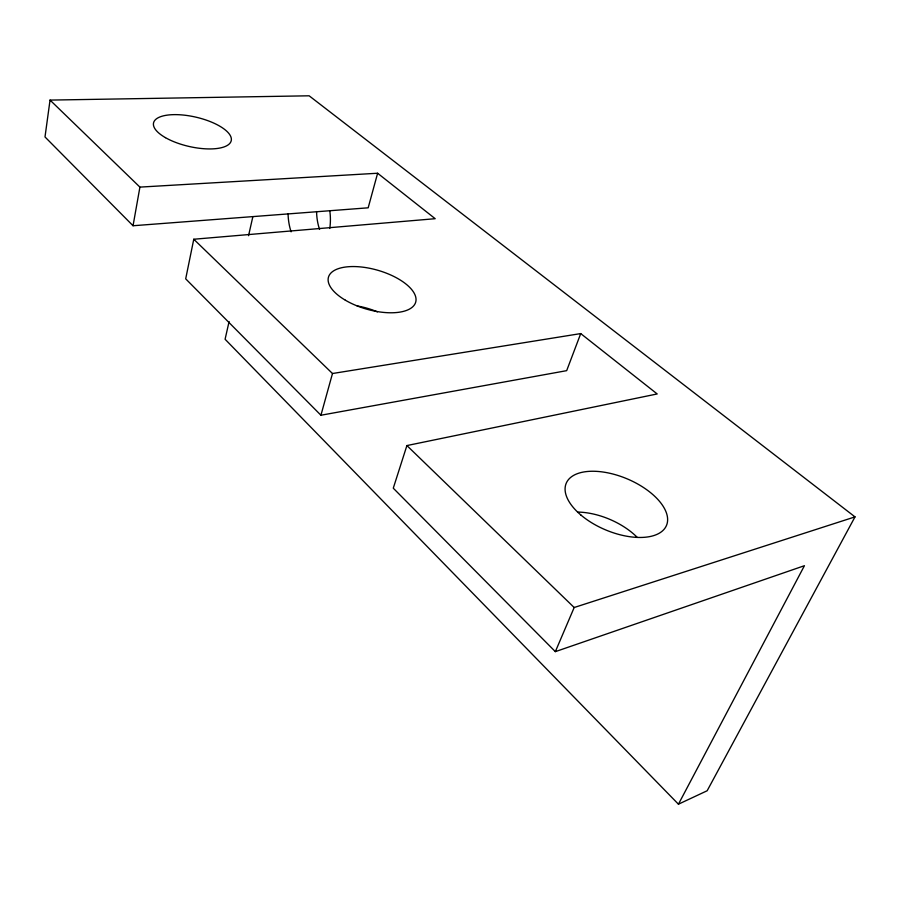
<?xml version="1.0" encoding="UTF-8"?>
<svg xmlns="http://www.w3.org/2000/svg" width="900" height="900" viewBox="0 0 900 900"><rect width="100%" height="100%" fill="white"/><g stroke="black" fill="none" stroke-linecap="round" stroke-linejoin="round"><path stroke-width="1.35" d="M50.04 100.091L45 136.957L133.043 225.743L368.179 207.81L377.618 173.239L139.916 187.11L50.04 100.091L309.139 95.805L855 516.881L707.164 790.751L678.442 804.195L225.09 339.255L229.095 321.536M133.043 225.743L139.916 187.11M377.618 173.239L435.195 218.7L193.77 239.243L185.692 278.843L320.929 415.238L566.674 370.654L580.725 333.585L657.191 393.952L406.901 445.567L393.277 488.194L555.345 651.645L804.431 565.706L678.442 804.195M248.546 235.688L252.866 216.619M320.929 415.238L332.483 373.522L193.77 239.243M555.345 651.645L574.178 607.511L855 516.881M332.483 373.522L580.725 333.585M406.901 445.567L574.178 607.511M291.105 231.829A36.428 21.026 85.2 0 1 288.079 213.705M329.782 210.746A36.428 21.026 85.2 0 1 329.76 228.476M577.597 512.077A53.336 28.53 23.2 0 1 637.099 537.221M319.556 229.399A35.887 21.274 85.4 0 1 316.586 211.534M357.109 305.921A44.629 20.959 16 0 1 377.404 311.861M580.972 515.092A54.383 27.698 22.8 0 0 666.191 526.095A54.383 27.698 22.8 0 0 601.92 471.87A54.383 27.698 22.8 0 0 580.972 515.092M345.364 300.206A45.371 20.227 16 0 0 415.676 302.209A45.371 20.227 16 0 0 355.185 266.58A45.371 20.227 16 0 0 345.364 300.206M165.454 137.655A39.859 15.053 12.9 0 0 230.287 142.785A39.859 15.053 12.9 0 0 181.429 114.885A39.859 15.053 12.9 0 0 165.454 137.655"/></g></svg>
